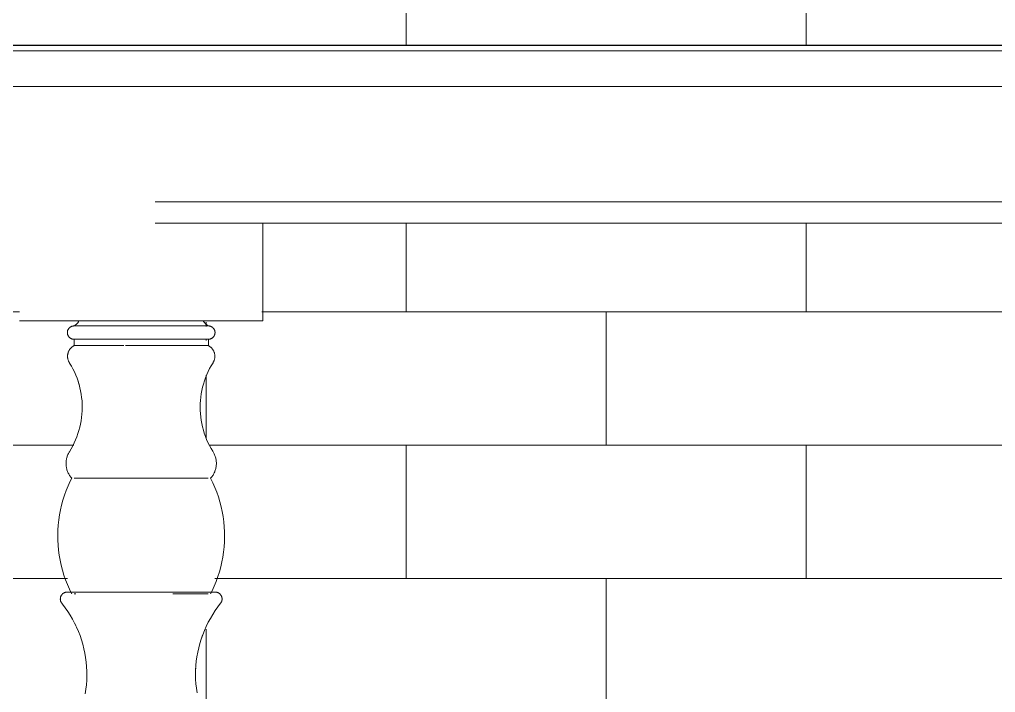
# Model space of a CAD drawing. Header units: inches. Extents: x -239 to 648, y -40 to 364.
# Drawn here: x 58.79 to 80.41, y 135.19 to 150.1 of the extents above; entities that cross this region are included whole.
import ezdxf

# ---------------------------------------------------------------- set-up
doc = ezdxf.new("R2010")
doc.units = ezdxf.units.IN
doc.header["$MEASUREMENT"] = 0
doc.layers.add('A-WALL-PATT', color=111, linetype='Continuous', lineweight=9)
doc.layers.add('I-FURN', color=30, linetype='Continuous', lineweight=9)

# ---------------------------------------------------------------- blocks, each defined once
blk = doc.blocks.new('Blocks_Provence Extendable Dining Room Table_F01599EN - Single-366095-Section 1')
at = {"layer": 'I-FURN'}
for p, q in [((101.009, 149.528), (52.584, 149.528)), ((101.009, 149.409), (52.584, 149.409)), ((91.799, 146.063), (61.794, 146.063)), ((91.799, 145.591), (61.794, 145.591)), ((64.181, 143.425), (64.181, 145.591)), ((58.79, 143.425), (58.813, 143.425)), ((61.429, 143.425), (58.813, 143.425)), ((61.429, 143.425), (61.541, 143.425)), ((64.158, 143.425), (61.541, 143.425)), ((64.158, 143.425), (64.181, 143.425)), ((60.047, 143.315), (62.538, 143.315)), ((62.538, 143.315), (62.923, 143.315)), ((59.997, 143.02), (59.997, 142.878)), ((59.997, 143.02), (61.1, 143.02)), ((59.997, 143.02), (59.997, 142.878)), ((59.997, 143.02), (60.047, 143.02)), ((61.138, 143.02), (62.538, 143.02)), ((62.538, 143.02), (62.974, 143.02)), ((62.923, 143.02), (62.974, 143.02)), ((62.974, 142.878), (62.974, 143.02)), ((62.974, 142.878), (62.974, 143.02)), ((59.997, 142.878), (61.1, 142.878)), ((59.997, 142.878), (60.047, 142.878)), ((61.138, 142.878), (62.538, 142.878)), ((62.538, 142.878), (62.974, 142.878)), ((62.923, 142.878), (62.974, 142.878)), ((62.797, 141.666), (62.793, 141.604)), ((62.791, 141.518), (62.792, 141.467)), ((59.999, 139.941), (62.573, 139.941)), ((62.573, 139.941), (62.972, 139.941)), ((59.999, 137.382), (60.036, 137.382)), ((62.188, 137.382), (62.573, 137.382)), ((62.573, 137.382), (62.972, 137.382)), ((60.036, 136.676), (60.014, 136.723)), ((60.281, 135.666), (60.276, 135.762)), ((62.693, 135.733), (62.69, 135.687))]:
    blk.add_line(p, q, dxfattribs=at)
at = {"layer": 'I-FURN', "flags": 128}
for points in [[(80.912, 149.409), (79.954, 149.409), (78.992, 149.409), (78.026, 149.409), (77.058, 149.409), (76.089, 149.409), (75.122, 149.409), (74.158, 149.409), (73.197, 149.409), (72.243, 149.409), (71.295, 149.409), (70.357, 149.409), (69.429, 149.409), (68.512, 149.409), (67.609, 149.409), (66.72, 149.409), (65.848, 149.409), (64.993, 149.409), (64.157, 149.409), (63.342, 149.409), (62.547, 149.409), (61.776, 149.409), (61.029, 149.409), (60.306, 149.409), (59.611, 149.409), (58.942, 149.409), (58.303, 149.409)], [(58.593, 148.622), (59.246, 148.622), (59.927, 148.622), (60.635, 148.622), (61.369, 148.622), (62.128, 148.622), (62.91, 148.622), (63.714, 148.622), (64.54, 148.622), (65.384, 148.622), (66.247, 148.622), (67.127, 148.622), (68.023, 148.622), (68.932, 148.622), (69.854, 148.622), (70.787, 148.622), (71.73, 148.622), (72.681, 148.622), (73.639, 148.622), (74.601, 148.622), (75.567, 148.622), (76.535, 148.622), (77.503, 148.622), (78.471, 148.622), (79.435, 148.622), (80.396, 148.622), (81.35, 148.622)], [(59.997, 143.315), (60.006, 143.32), (60.015, 143.326), (60.024, 143.332), (60.033, 143.338), (60.041, 143.345), (60.049, 143.352), (60.057, 143.359), (60.065, 143.367), (60.072, 143.374), (60.079, 143.383), (60.086, 143.391), (60.092, 143.4), (60.098, 143.409), (60.103, 143.418), (60.107, 143.425)], [(59.997, 143.315), (60.006, 143.32), (60.015, 143.326), (60.024, 143.332), (60.033, 143.338), (60.041, 143.345), (60.049, 143.352), (60.057, 143.359), (60.065, 143.367), (60.072, 143.374), (60.079, 143.383), (60.086, 143.391), (60.092, 143.4), (60.098, 143.409), (60.103, 143.418), (60.107, 143.425)], [(62.863, 143.425), (62.868, 143.416), (62.874, 143.407), (62.88, 143.398), (62.886, 143.389), (62.893, 143.381), (62.9, 143.372), (62.907, 143.365), (62.915, 143.357), (62.923, 143.35), (62.931, 143.343), (62.94, 143.336), (62.948, 143.33), (62.957, 143.324), (62.967, 143.319), (62.974, 143.315)], [(62.863, 143.425), (62.868, 143.416), (62.874, 143.407), (62.88, 143.398), (62.886, 143.389), (62.893, 143.381), (62.9, 143.372), (62.907, 143.365), (62.915, 143.357), (62.923, 143.35), (62.931, 143.343), (62.94, 143.336), (62.948, 143.33), (62.957, 143.324), (62.967, 143.319), (62.974, 143.315)], [(59.997, 143.02), (59.991, 143.02), (59.985, 143.02), (59.979, 143.021), (59.973, 143.022), (59.967, 143.023), (59.962, 143.024), (59.956, 143.025), (59.95, 143.027), (59.945, 143.029), (59.939, 143.031), (59.934, 143.034), (59.929, 143.036), (59.923, 143.039), (59.918, 143.042), (59.913, 143.046), (59.909, 143.049), (59.904, 143.053), (59.899, 143.056), (59.895, 143.06), (59.891, 143.064), (59.887, 143.069), (59.883, 143.073), (59.879, 143.078), (59.876, 143.083), (59.873, 143.088), (59.869, 143.093), (59.867, 143.098), (59.864, 143.103), (59.861, 143.108), (59.859, 143.114), (59.857, 143.119), (59.855, 143.125), (59.854, 143.131), (59.852, 143.136), (59.851, 143.142), (59.85, 143.148), (59.85, 143.154), (59.849, 143.16), (59.849, 143.166), (59.849, 143.172), (59.85, 143.177), (59.85, 143.183), (59.851, 143.189), (59.852, 143.195), (59.853, 143.201), (59.854, 143.206), (59.856, 143.212), (59.858, 143.218), (59.86, 143.223), (59.863, 143.229), (59.865, 143.234), (59.868, 143.239), (59.871, 143.244), (59.874, 143.249), (59.877, 143.254), (59.881, 143.259), (59.885, 143.263), (59.889, 143.268), (59.893, 143.272), (59.897, 143.276), (59.901, 143.28), (59.906, 143.284), (59.911, 143.287), (59.916, 143.29), (59.921, 143.294), (59.926, 143.296), (59.931, 143.299), (59.936, 143.302), (59.942, 143.304), (59.947, 143.306), (59.953, 143.308), (59.958, 143.31), (59.964, 143.311), (59.97, 143.312), (59.976, 143.313), (59.982, 143.314), (59.988, 143.314), (59.993, 143.315), (59.997, 143.315)], [(59.997, 143.02), (59.991, 143.02), (59.985, 143.02), (59.979, 143.021), (59.973, 143.022), (59.967, 143.023), (59.962, 143.024), (59.956, 143.025), (59.95, 143.027), (59.945, 143.029), (59.939, 143.031), (59.934, 143.034), (59.929, 143.036), (59.923, 143.039), (59.918, 143.042), (59.913, 143.046), (59.909, 143.049), (59.904, 143.053), (59.899, 143.056), (59.895, 143.06), (59.891, 143.064), (59.887, 143.069), (59.883, 143.073), (59.879, 143.078), (59.876, 143.083), (59.873, 143.088), (59.869, 143.093), (59.867, 143.098), (59.864, 143.103), (59.861, 143.108), (59.859, 143.114), (59.857, 143.119), (59.855, 143.125), (59.854, 143.131), (59.852, 143.136), (59.851, 143.142), (59.85, 143.148), (59.85, 143.154), (59.849, 143.16), (59.849, 143.166), (59.849, 143.172), (59.85, 143.177), (59.85, 143.183), (59.851, 143.189), (59.852, 143.195), (59.853, 143.201), (59.854, 143.206), (59.856, 143.212), (59.858, 143.218), (59.86, 143.223), (59.863, 143.229), (59.865, 143.234), (59.868, 143.239), (59.871, 143.244), (59.874, 143.249), (59.877, 143.254), (59.881, 143.259), (59.885, 143.263), (59.889, 143.268), (59.893, 143.272), (59.897, 143.276), (59.901, 143.28), (59.906, 143.284), (59.911, 143.287), (59.916, 143.29), (59.921, 143.294), (59.926, 143.296), (59.931, 143.299), (59.936, 143.302), (59.942, 143.304), (59.947, 143.306), (59.953, 143.308), (59.958, 143.31), (59.964, 143.311), (59.97, 143.312), (59.976, 143.313), (59.982, 143.314), (59.988, 143.314), (59.993, 143.315), (59.997, 143.315)], [(62.538, 143.315), (62.495, 143.315), (62.45, 143.315), (62.404, 143.315), (62.357, 143.315), (62.308, 143.315), (62.257, 143.315), (62.206, 143.315), (62.153, 143.315), (62.099, 143.315), (62.045, 143.315), (61.989, 143.315), (61.933, 143.315), (61.876, 143.315), (61.818, 143.315), (61.759, 143.315), (61.701, 143.315), (61.642, 143.315), (61.582, 143.315), (61.523, 143.315), (61.463, 143.315), (61.404, 143.315), (61.344, 143.315), (61.285, 143.315), (61.227, 143.315), (61.168, 143.315), (61.11, 143.315), (61.053, 143.315), (60.996, 143.315), (60.94, 143.315), (60.885, 143.315), (60.831, 143.315), (60.779, 143.315), (60.727, 143.315), (60.676, 143.315), (60.627, 143.315), (60.579, 143.315), (60.532, 143.315), (60.487, 143.315), (60.444, 143.315), (60.402, 143.315), (60.362, 143.315), (60.324, 143.315), (60.288, 143.315), (60.253, 143.315), (60.221, 143.315), (60.191, 143.315), (60.162, 143.315), (60.136, 143.315), (60.112, 143.315), (60.09, 143.315), (60.07, 143.315), (60.053, 143.315), (60.038, 143.315), (60.025, 143.315), (60.015, 143.315), (60.007, 143.315), (60.001, 143.315), (59.998, 143.315), (59.997, 143.315)], [(59.997, 143.315), (59.998, 143.315), (60.001, 143.315), (60.007, 143.315), (60.016, 143.315), (60.026, 143.315), (60.039, 143.315), (60.055, 143.315), (60.072, 143.315), (60.092, 143.315), (60.114, 143.315)], [(60.012, 143.315), (60.005, 143.315), (60, 143.315), (59.997, 143.315), (59.997, 143.315)], [(59.997, 143.315), (59.998, 143.315), (60.001, 143.315), (60.007, 143.315)], [(62.974, 143.315), (62.972, 143.315), (62.969, 143.315), (62.963, 143.315), (62.955, 143.315), (62.944, 143.315), (62.931, 143.315), (62.916, 143.315), (62.898, 143.315), (62.878, 143.315), (62.856, 143.315), (62.832, 143.315), (62.805, 143.315), (62.777, 143.315), (62.746, 143.315), (62.714, 143.315), (62.679, 143.315), (62.643, 143.315), (62.604, 143.315), (62.564, 143.315), (62.538, 143.315)], [(62.858, 143.315), (62.88, 143.315), (62.9, 143.315), (62.917, 143.315), (62.932, 143.315), (62.945, 143.315), (62.955, 143.315), (62.964, 143.315), (62.969, 143.315), (62.973, 143.315), (62.974, 143.315)], [(62.958, 143.315), (62.965, 143.315), (62.97, 143.315), (62.973, 143.315), (62.974, 143.315)], [(62.974, 143.315), (62.972, 143.315), (62.969, 143.315), (62.963, 143.315)], [(62.974, 143.315), (62.98, 143.315), (62.985, 143.314), (62.991, 143.314), (62.997, 143.313), (63.003, 143.312), (63.009, 143.31), (63.014, 143.309), (63.02, 143.307), (63.026, 143.305), (63.031, 143.303), (63.036, 143.301), (63.042, 143.298), (63.047, 143.295), (63.052, 143.292), (63.057, 143.289), (63.062, 143.285), (63.066, 143.282), (63.071, 143.278), (63.075, 143.274), (63.079, 143.27), (63.083, 143.266), (63.087, 143.261), (63.091, 143.257), (63.094, 143.252), (63.098, 143.247), (63.101, 143.242), (63.104, 143.237), (63.106, 143.231), (63.109, 143.226), (63.111, 143.221), (63.113, 143.215), (63.115, 143.209), (63.116, 143.204), (63.118, 143.198), (63.119, 143.192), (63.12, 143.186), (63.12, 143.181), (63.121, 143.175), (63.121, 143.169), (63.121, 143.163), (63.121, 143.157), (63.12, 143.151), (63.119, 143.145), (63.118, 143.139), (63.117, 143.134), (63.116, 143.128), (63.114, 143.122), (63.112, 143.117), (63.11, 143.111), (63.108, 143.106), (63.105, 143.101), (63.102, 143.095), (63.099, 143.09), (63.096, 143.085), (63.093, 143.08), (63.089, 143.076), (63.086, 143.071), (63.082, 143.067), (63.077, 143.063), (63.073, 143.058), (63.069, 143.055), (63.064, 143.051), (63.059, 143.047), (63.055, 143.044), (63.05, 143.041), (63.045, 143.038), (63.039, 143.035), (63.034, 143.033), (63.029, 143.03), (63.023, 143.028), (63.017, 143.026), (63.012, 143.025), (63.006, 143.023), (63, 143.022), (62.994, 143.021), (62.989, 143.021), (62.983, 143.02), (62.977, 143.02), (62.974, 143.02)], [(62.974, 143.315), (62.98, 143.315), (62.985, 143.314), (62.991, 143.314), (62.997, 143.313), (63.003, 143.312), (63.009, 143.31), (63.014, 143.309), (63.02, 143.307), (63.026, 143.305), (63.031, 143.303), (63.036, 143.301), (63.042, 143.298), (63.047, 143.295), (63.052, 143.292), (63.057, 143.289), (63.062, 143.285), (63.066, 143.282), (63.071, 143.278), (63.075, 143.274), (63.079, 143.27), (63.083, 143.266), (63.087, 143.261), (63.091, 143.257), (63.094, 143.252), (63.098, 143.247), (63.101, 143.242), (63.104, 143.237), (63.106, 143.231), (63.109, 143.226), (63.111, 143.221), (63.113, 143.215), (63.115, 143.209), (63.116, 143.204)], [(63.121, 143.163), (63.121, 143.163), (63.121, 143.157), (63.12, 143.151), (63.119, 143.145), (63.118, 143.139), (63.117, 143.134), (63.116, 143.128), (63.114, 143.122), (63.112, 143.117), (63.11, 143.111), (63.108, 143.106), (63.105, 143.101), (63.102, 143.095), (63.099, 143.09), (63.096, 143.085), (63.093, 143.08), (63.089, 143.076), (63.086, 143.071), (63.082, 143.067), (63.077, 143.063), (63.073, 143.058), (63.069, 143.055), (63.064, 143.051), (63.059, 143.047), (63.055, 143.044), (63.05, 143.041), (63.045, 143.038), (63.039, 143.035), (63.034, 143.033), (63.029, 143.03), (63.023, 143.028), (63.017, 143.026), (63.012, 143.025), (63.006, 143.023), (63, 143.022), (62.994, 143.021), (62.989, 143.021), (62.983, 143.02), (62.977, 143.02), (62.974, 143.02)], [(60.106, 143.02), (60.084, 143.02), (60.065, 143.02), (60.049, 143.02), (60.034, 143.02), (60.022, 143.02), (60.012, 143.02), (60.005, 143.02), (60, 143.02), (59.997, 143.02), (59.997, 143.02)], [(59.997, 143.02), (59.998, 143.02), (60.001, 143.02), (60.007, 143.02), (60.016, 143.02), (60.026, 143.02), (60.039, 143.02), (60.055, 143.02), (60.072, 143.02), (60.092, 143.02), (60.114, 143.02), (60.138, 143.02), (60.165, 143.02), (60.193, 143.02), (60.224, 143.02), (60.257, 143.02), (60.291, 143.02), (60.328, 143.02), (60.366, 143.02), (60.406, 143.02), (60.448, 143.02), (60.492, 143.02), (60.537, 143.02), (60.583, 143.02), (60.631, 143.02), (60.681, 143.02), (60.732, 143.02), (60.784, 143.02), (60.837, 143.02), (60.891, 143.02), (60.946, 143.02), (61.002, 143.02), (61.058, 143.02), (61.116, 143.02), (61.174, 143.02), (61.232, 143.02), (61.291, 143.02), (61.35, 143.02), (61.41, 143.02), (61.469, 143.02), (61.529, 143.02), (61.588, 143.02), (61.647, 143.02), (61.706, 143.02), (61.765, 143.02), (61.823, 143.02), (61.881, 143.02), (61.938, 143.02), (61.994, 143.02), (62.05, 143.02), (62.105, 143.02), (62.158, 143.02), (62.211, 143.02), (62.262, 143.02), (62.312, 143.02), (62.361, 143.02), (62.409, 143.02), (62.454, 143.02), (62.499, 143.02), (62.538, 143.02)], [(60.025, 143.02), (60.015, 143.02), (60.007, 143.02), (60.001, 143.02), (59.998, 143.02), (59.997, 143.02)], [(59.997, 143.02), (59.998, 143.02), (60.001, 143.02), (60.007, 143.02), (60.016, 143.02), (60.026, 143.02)], [(62.538, 143.02), (62.579, 143.02), (62.618, 143.02), (62.656, 143.02), (62.692, 143.02), (62.726, 143.02), (62.758, 143.02), (62.788, 143.02), (62.815, 143.02), (62.841, 143.02), (62.864, 143.02), (62.886, 143.02), (62.905, 143.02), (62.921, 143.02), (62.936, 143.02), (62.948, 143.02), (62.958, 143.02), (62.965, 143.02), (62.97, 143.02), (62.973, 143.02), (62.974, 143.02)], [(62.974, 143.02), (62.972, 143.02), (62.969, 143.02), (62.963, 143.02), (62.955, 143.02), (62.944, 143.02), (62.931, 143.02), (62.916, 143.02), (62.898, 143.02), (62.878, 143.02), (62.856, 143.02)], [(62.974, 143.02), (62.972, 143.02), (62.969, 143.02), (62.963, 143.02), (62.955, 143.02), (62.944, 143.02)], [(62.945, 143.02), (62.955, 143.02), (62.964, 143.02), (62.969, 143.02), (62.973, 143.02), (62.974, 143.02)], [(59.895, 142.497), (59.889, 142.507), (59.884, 142.516), (59.879, 142.526), (59.875, 142.535), (59.871, 142.545), (59.867, 142.555), (59.864, 142.566), (59.861, 142.576), (59.859, 142.587), (59.857, 142.597), (59.855, 142.608), (59.854, 142.618), (59.854, 142.629), (59.853, 142.64), (59.854, 142.651), (59.854, 142.661), (59.855, 142.672), (59.857, 142.683), (59.859, 142.693), (59.861, 142.704), (59.864, 142.714), (59.867, 142.724), (59.87, 142.734), (59.874, 142.744), (59.879, 142.754), (59.883, 142.764), (59.888, 142.773), (59.894, 142.782), (59.9, 142.791), (59.906, 142.8), (59.913, 142.809), (59.919, 142.817), (59.927, 142.825), (59.934, 142.832), (59.942, 142.84), (59.95, 142.847), (59.958, 142.853), (59.967, 142.86), (59.976, 142.866), (59.985, 142.871), (59.994, 142.877), (59.997, 142.878)], [(59.895, 142.497), (59.889, 142.507), (59.884, 142.516), (59.879, 142.526), (59.875, 142.535), (59.871, 142.545), (59.867, 142.555), (59.864, 142.566), (59.861, 142.576), (59.859, 142.587), (59.857, 142.597), (59.855, 142.608), (59.854, 142.618), (59.854, 142.629), (59.853, 142.64), (59.854, 142.651), (59.854, 142.661), (59.855, 142.672), (59.857, 142.683), (59.859, 142.693), (59.861, 142.704), (59.864, 142.714), (59.867, 142.724), (59.87, 142.734), (59.874, 142.744), (59.879, 142.754), (59.883, 142.764), (59.888, 142.773), (59.894, 142.782), (59.9, 142.791), (59.906, 142.8), (59.913, 142.809), (59.919, 142.817), (59.927, 142.825), (59.934, 142.832), (59.942, 142.84), (59.95, 142.847), (59.958, 142.853), (59.967, 142.86), (59.976, 142.866), (59.985, 142.871), (59.994, 142.877), (59.997, 142.878)], [(62.974, 142.878), (62.983, 142.873), (62.992, 142.867), (63.001, 142.861), (63.01, 142.855), (63.018, 142.848), (63.026, 142.841), (63.034, 142.834), (63.042, 142.826), (63.049, 142.819), (63.056, 142.81), (63.063, 142.802), (63.069, 142.793), (63.075, 142.784), (63.081, 142.775), (63.086, 142.766), (63.091, 142.756), (63.095, 142.746), (63.099, 142.737), (63.103, 142.726), (63.106, 142.716), (63.109, 142.706), (63.111, 142.695), (63.113, 142.685), (63.115, 142.674), (63.116, 142.664), (63.117, 142.653), (63.117, 142.642), (63.117, 142.631), (63.116, 142.621), (63.115, 142.61), (63.114, 142.599), (63.112, 142.589), (63.11, 142.578), (63.107, 142.568), (63.104, 142.558), (63.1, 142.548), (63.096, 142.538), (63.092, 142.528), (63.087, 142.518), (63.082, 142.509), (63.077, 142.5), (63.076, 142.497)], [(62.974, 142.878), (62.983, 142.873), (62.992, 142.867), (63.001, 142.861), (63.01, 142.855), (63.018, 142.848), (63.026, 142.841), (63.034, 142.834), (63.042, 142.826), (63.049, 142.819), (63.056, 142.81), (63.063, 142.802), (63.069, 142.793), (63.075, 142.784), (63.081, 142.775), (63.086, 142.766), (63.091, 142.756), (63.095, 142.746), (63.099, 142.737), (63.103, 142.726), (63.106, 142.716), (63.109, 142.706), (63.111, 142.695), (63.113, 142.685), (63.115, 142.674), (63.116, 142.664), (63.117, 142.653), (63.117, 142.642), (63.117, 142.631), (63.116, 142.621), (63.115, 142.61), (63.114, 142.599), (63.112, 142.589), (63.11, 142.578), (63.107, 142.568), (63.104, 142.558), (63.1, 142.548), (63.096, 142.538), (63.092, 142.528), (63.087, 142.518), (63.082, 142.509), (63.077, 142.5), (63.076, 142.497)], [(59.895, 140.529), (59.933, 140.592), (59.968, 140.657), (60.001, 140.723), (60.032, 140.79), (60.059, 140.859), (60.084, 140.928), (60.106, 140.999), (60.125, 141.07), (60.141, 141.142), (60.155, 141.214), (60.165, 141.287), (60.173, 141.361), (60.177, 141.434), (60.179, 141.508), (60.178, 141.582), (60.174, 141.656), (60.166, 141.729), (60.156, 141.802), (60.143, 141.875), (60.127, 141.947), (60.109, 142.018), (60.087, 142.089), (60.063, 142.158), (60.035, 142.227), (60.006, 142.295), (59.973, 142.361), (59.938, 142.426), (59.9, 142.489), (59.895, 142.497)], [(60.106, 142.026), (60.087, 142.089), (60.063, 142.158), (60.035, 142.227), (60.006, 142.295), (59.973, 142.361), (59.938, 142.426), (59.9, 142.489), (59.895, 142.497)], [(63.076, 142.497), (63.037, 142.434), (63.002, 142.37), (62.969, 142.304), (62.939, 142.236), (62.911, 142.168), (62.886, 142.098), (62.864, 142.028), (62.845, 141.957), (62.829, 141.885), (62.815, 141.812), (62.805, 141.739), (62.797, 141.666), (62.793, 141.592), (62.791, 141.518), (62.792, 141.444), (62.797, 141.371), (62.804, 141.297), (62.814, 141.224), (62.827, 141.152), (62.843, 141.08), (62.862, 141.008), (62.883, 140.938), (62.908, 140.868), (62.935, 140.799), (62.965, 140.732), (62.997, 140.666), (63.032, 140.601), (63.07, 140.538), (63.076, 140.529)], [(63.076, 142.497), (63.037, 142.434), (63.002, 142.37), (62.969, 142.304), (62.939, 142.236), (62.911, 142.168), (62.886, 142.098), (62.864, 142.028)], [(60.179, 141.508), (60.178, 141.582), (60.174, 141.656)], [(59.895, 140.529), (59.933, 140.592), (59.968, 140.657), (60.001, 140.723), (60.032, 140.79), (60.059, 140.859), (60.084, 140.928), (60.105, 140.996)], [(62.862, 141.008), (62.883, 140.938), (62.908, 140.868), (62.935, 140.799), (62.965, 140.732), (62.997, 140.666), (63.032, 140.601), (63.07, 140.538), (63.076, 140.529)], [(59.946, 139.941), (59.933, 139.955), (59.921, 139.971), (59.909, 139.986), (59.899, 140.002), (59.888, 140.019), (59.879, 140.036), (59.87, 140.053), (59.861, 140.071), (59.854, 140.089), (59.847, 140.107), (59.841, 140.126), (59.836, 140.145), (59.831, 140.164), (59.827, 140.183), (59.824, 140.202), (59.822, 140.221), (59.82, 140.241), (59.82, 140.26), (59.82, 140.28), (59.82, 140.299), (59.822, 140.319), (59.824, 140.338), (59.828, 140.357), (59.832, 140.376), (59.836, 140.395), (59.842, 140.414), (59.848, 140.433), (59.855, 140.451), (59.862, 140.469), (59.871, 140.486), (59.88, 140.504), (59.89, 140.521), (59.895, 140.529)], [(59.861, 140.071), (59.854, 140.089), (59.847, 140.107), (59.841, 140.126), (59.836, 140.145), (59.831, 140.164), (59.827, 140.183), (59.824, 140.202), (59.822, 140.221), (59.82, 140.241), (59.82, 140.26), (59.82, 140.28), (59.82, 140.299), (59.822, 140.319), (59.824, 140.338), (59.828, 140.357), (59.832, 140.376), (59.836, 140.395), (59.842, 140.414), (59.848, 140.433), (59.855, 140.451), (59.862, 140.469), (59.871, 140.486), (59.88, 140.504), (59.89, 140.521), (59.895, 140.529)], [(63.076, 140.529), (63.086, 140.512), (63.095, 140.495), (63.104, 140.478), (63.112, 140.46), (63.119, 140.442), (63.126, 140.423), (63.131, 140.405), (63.136, 140.386), (63.141, 140.367), (63.144, 140.348), (63.147, 140.328), (63.149, 140.309), (63.15, 140.29), (63.151, 140.27), (63.15, 140.251), (63.149, 140.231), (63.147, 140.212), (63.145, 140.192), (63.141, 140.173), (63.137, 140.154), (63.132, 140.135), (63.126, 140.116), (63.12, 140.098), (63.113, 140.08), (63.105, 140.062), (63.096, 140.045), (63.087, 140.027), (63.077, 140.011), (63.066, 139.994), (63.055, 139.978), (63.043, 139.963), (63.031, 139.948), (63.024, 139.941)], [(63.076, 140.529), (63.086, 140.512), (63.095, 140.495), (63.104, 140.478), (63.112, 140.46), (63.119, 140.442), (63.126, 140.423), (63.131, 140.405)], [(63.136, 140.386), (63.141, 140.367), (63.144, 140.348), (63.147, 140.328), (63.149, 140.309), (63.15, 140.29), (63.151, 140.27), (63.15, 140.251), (63.149, 140.231)], [(63.147, 140.212), (63.145, 140.192), (63.141, 140.173), (63.137, 140.154), (63.132, 140.135), (63.126, 140.116), (63.12, 140.098), (63.113, 140.08), (63.105, 140.062)], [(59.946, 137.382), (59.897, 137.483), (59.852, 137.585), (59.811, 137.69), (59.774, 137.796), (59.742, 137.904), (59.714, 138.012), (59.69, 138.122), (59.671, 138.233), (59.656, 138.344), (59.645, 138.456), (59.639, 138.568), (59.638, 138.68), (59.641, 138.792), (59.648, 138.904), (59.66, 139.016), (59.677, 139.127), (59.697, 139.237), (59.723, 139.347), (59.752, 139.455), (59.786, 139.562), (59.824, 139.668), (59.867, 139.772), (59.913, 139.874), (59.946, 139.941)], [(59.944, 137.387), (59.897, 137.483), (59.852, 137.585), (59.811, 137.69), (59.774, 137.796), (59.742, 137.904), (59.714, 138.012), (59.69, 138.122), (59.671, 138.233), (59.656, 138.344), (59.645, 138.456), (59.639, 138.568), (59.638, 138.68), (59.641, 138.792), (59.648, 138.904), (59.66, 139.016), (59.677, 139.127), (59.697, 139.237), (59.723, 139.347), (59.752, 139.455), (59.786, 139.562), (59.824, 139.668), (59.867, 139.772), (59.913, 139.874), (59.946, 139.941)], [(59.946, 139.941), (59.933, 139.955), (59.921, 139.971), (59.909, 139.986), (59.899, 140.002), (59.888, 140.019), (59.879, 140.036)], [(63.096, 140.045), (63.087, 140.027), (63.077, 140.011), (63.066, 139.994), (63.055, 139.978), (63.043, 139.963), (63.031, 139.948), (63.024, 139.941)], [(63.024, 139.941), (63.073, 139.84), (63.118, 139.737), (63.159, 139.632), (63.196, 139.526), (63.228, 139.419), (63.257, 139.31), (63.28, 139.2), (63.3, 139.09), (63.315, 138.978), (63.325, 138.867), (63.331, 138.755), (63.333, 138.642), (63.33, 138.53), (63.322, 138.418), (63.31, 138.306), (63.294, 138.195), (63.273, 138.085), (63.248, 137.975), (63.218, 137.867), (63.184, 137.76), (63.146, 137.655), (63.104, 137.551), (63.057, 137.448), (63.024, 137.382)], [(63.024, 139.941), (63.073, 139.84), (63.118, 139.737), (63.159, 139.632), (63.196, 139.526), (63.228, 139.419), (63.257, 139.31), (63.28, 139.2), (63.3, 139.09), (63.315, 138.978), (63.325, 138.867), (63.331, 138.755), (63.333, 138.642), (63.33, 138.53), (63.322, 138.418), (63.31, 138.306), (63.294, 138.195), (63.273, 138.085), (63.248, 137.975), (63.218, 137.867), (63.184, 137.76), (63.146, 137.655), (63.104, 137.551), (63.057, 137.448), (63.024, 137.382)], [(59.727, 137.169), (59.723, 137.174), (59.72, 137.179), (59.717, 137.184), (59.713, 137.189), (59.711, 137.194), (59.708, 137.2), (59.705, 137.205), (59.703, 137.211), (59.701, 137.217), (59.699, 137.223), (59.698, 137.229), (59.696, 137.235), (59.695, 137.241), (59.694, 137.247), (59.694, 137.253), (59.693, 137.259), (59.693, 137.265), (59.694, 137.271), (59.694, 137.277), (59.695, 137.284), (59.695, 137.29), (59.697, 137.296), (59.698, 137.302), (59.699, 137.308), (59.701, 137.313), (59.703, 137.319), (59.706, 137.325), (59.708, 137.33), (59.711, 137.336), (59.714, 137.341), (59.717, 137.347), (59.72, 137.352), (59.724, 137.357), (59.728, 137.362), (59.732, 137.366), (59.736, 137.371), (59.74, 137.375), (59.745, 137.379), (59.749, 137.383), (59.754, 137.387), (59.759, 137.391), (59.764, 137.394), (59.77, 137.397), (59.775, 137.4), (59.78, 137.403), (59.786, 137.406), (59.792, 137.408), (59.797, 137.41), (59.803, 137.412), (59.809, 137.413), (59.815, 137.415), (59.821, 137.416), (59.827, 137.417), (59.833, 137.418), (59.839, 137.418), (59.846, 137.418), (59.847, 137.418)], [(59.727, 137.169), (59.723, 137.174), (59.72, 137.179), (59.717, 137.184), (59.713, 137.189), (59.711, 137.194), (59.708, 137.2), (59.705, 137.205), (59.703, 137.211), (59.701, 137.217), (59.699, 137.223), (59.698, 137.229), (59.696, 137.235), (59.695, 137.241), (59.694, 137.247), (59.694, 137.253), (59.693, 137.259), (59.693, 137.265), (59.694, 137.271), (59.694, 137.277), (59.695, 137.284), (59.695, 137.29), (59.697, 137.296), (59.698, 137.302), (59.699, 137.308), (59.701, 137.313), (59.703, 137.319), (59.706, 137.325), (59.708, 137.33), (59.711, 137.336), (59.714, 137.341), (59.717, 137.347), (59.72, 137.352), (59.724, 137.357), (59.728, 137.362), (59.732, 137.366), (59.736, 137.371), (59.74, 137.375), (59.745, 137.379), (59.749, 137.383), (59.754, 137.387), (59.759, 137.391), (59.764, 137.394), (59.77, 137.397), (59.775, 137.4), (59.78, 137.403), (59.786, 137.406), (59.792, 137.408), (59.797, 137.41), (59.803, 137.412), (59.809, 137.413), (59.815, 137.415), (59.821, 137.416), (59.827, 137.417), (59.833, 137.418), (59.839, 137.418), (59.846, 137.418), (59.847, 137.418)], [(62.644, 137.418), (62.596, 137.418), (62.547, 137.418), (62.497, 137.418), (62.444, 137.418), (62.39, 137.418), (62.335, 137.418), (62.278, 137.418), (62.22, 137.418), (62.161, 137.418), (62.101, 137.418), (62.04, 137.418), (61.978, 137.418), (61.915, 137.418), (61.851, 137.418), (61.787, 137.418), (61.722, 137.418), (61.657, 137.418), (61.592, 137.418), (61.527, 137.418), (61.461, 137.418), (61.396, 137.418), (61.33, 137.418), (61.265, 137.418), (61.201, 137.418), (61.136, 137.418), (61.072, 137.418), (61.009, 137.418), (60.947, 137.418), (60.886, 137.418), (60.825, 137.418), (60.766, 137.418), (60.707, 137.418), (60.65, 137.418), (60.595, 137.418), (60.54, 137.418), (60.488, 137.418), (60.436, 137.418), (60.387, 137.418), (60.339, 137.418), (60.293, 137.418), (60.249, 137.418), (60.207, 137.418), (60.167, 137.418), (60.129, 137.418), (60.094, 137.418), (60.06, 137.418), (60.029, 137.418), (60, 137.418), (59.974, 137.418), (59.95, 137.418), (59.928, 137.418), (59.909, 137.418), (59.892, 137.418), (59.878, 137.418), (59.867, 137.418), (59.858, 137.418), (59.852, 137.418), (59.848, 137.418), (59.847, 137.418)], [(59.847, 137.418), (59.848, 137.418), (59.852, 137.418), (59.859, 137.418), (59.868, 137.418), (59.879, 137.418), (59.894, 137.418), (59.911, 137.418), (59.93, 137.418), (59.952, 137.418), (59.976, 137.418)], [(59.967, 137.418), (59.944, 137.418), (59.923, 137.418), (59.904, 137.418), (59.888, 137.418), (59.875, 137.418), (59.864, 137.418), (59.856, 137.418), (59.85, 137.418), (59.847, 137.418), (59.847, 137.418)], [(59.847, 137.418), (59.848, 137.418), (59.852, 137.418), (59.859, 137.418), (59.868, 137.418), (59.879, 137.418), (59.894, 137.418), (59.911, 137.418), (59.93, 137.418), (59.952, 137.418), (59.976, 137.418)], [(63.123, 137.418), (63.122, 137.418), (63.118, 137.418), (63.112, 137.418), (63.102, 137.418), (63.091, 137.418), (63.076, 137.418), (63.06, 137.418), (63.04, 137.418), (63.018, 137.418), (62.994, 137.418), (62.967, 137.418), (62.938, 137.418), (62.907, 137.418), (62.873, 137.418), (62.837, 137.418), (62.799, 137.418), (62.759, 137.418), (62.717, 137.418), (62.673, 137.418), (62.644, 137.418)], [(63.123, 137.418), (63.122, 137.418), (63.118, 137.418), (63.112, 137.418), (63.102, 137.418), (63.091, 137.418), (63.076, 137.418), (63.06, 137.418), (63.04, 137.418), (63.018, 137.418), (62.994, 137.418)], [(62.997, 137.418), (63.021, 137.418), (63.042, 137.418), (63.061, 137.418), (63.078, 137.418), (63.092, 137.418), (63.103, 137.418), (63.112, 137.418), (63.119, 137.418), (63.122, 137.418), (63.123, 137.418)], [(63.003, 137.418), (63.027, 137.418), (63.048, 137.418), (63.066, 137.418), (63.082, 137.418), (63.095, 137.418), (63.106, 137.418), (63.114, 137.418), (63.12, 137.418), (63.123, 137.418), (63.123, 137.418)], [(63.123, 137.418), (63.13, 137.418), (63.136, 137.418), (63.142, 137.417), (63.148, 137.416), (63.154, 137.415), (63.16, 137.414), (63.166, 137.412), (63.172, 137.41), (63.177, 137.408), (63.183, 137.406), (63.189, 137.404), (63.194, 137.401), (63.2, 137.398), (63.205, 137.395), (63.21, 137.391), (63.215, 137.388), (63.22, 137.384), (63.225, 137.38), (63.229, 137.376), (63.233, 137.372), (63.238, 137.367), (63.242, 137.363), (63.245, 137.358), (63.249, 137.353), (63.252, 137.348), (63.256, 137.342), (63.259, 137.337), (63.261, 137.332), (63.264, 137.326), (63.266, 137.32), (63.268, 137.315), (63.27, 137.309), (63.272, 137.303), (63.273, 137.297), (63.275, 137.291), (63.276, 137.285), (63.276, 137.279), (63.277, 137.273), (63.277, 137.266), (63.277, 137.26), (63.276, 137.254), (63.276, 137.248), (63.275, 137.242), (63.274, 137.236), (63.273, 137.23), (63.271, 137.224), (63.27, 137.218), (63.268, 137.212), (63.265, 137.207), (63.263, 137.201), (63.26, 137.195), (63.257, 137.19), (63.254, 137.185), (63.251, 137.18), (63.247, 137.174), (63.244, 137.17), (63.243, 137.169)], [(63.123, 137.418), (63.13, 137.418), (63.136, 137.418), (63.142, 137.417), (63.148, 137.416), (63.154, 137.415), (63.16, 137.414), (63.166, 137.412), (63.172, 137.41), (63.177, 137.408), (63.183, 137.406), (63.189, 137.404), (63.194, 137.401), (63.2, 137.398), (63.205, 137.395), (63.21, 137.391), (63.215, 137.388), (63.22, 137.384), (63.225, 137.38), (63.229, 137.376), (63.233, 137.372), (63.238, 137.367), (63.242, 137.363), (63.245, 137.358), (63.249, 137.353), (63.252, 137.348), (63.256, 137.342), (63.259, 137.337), (63.261, 137.332), (63.264, 137.326), (63.266, 137.32), (63.268, 137.315), (63.27, 137.309), (63.272, 137.303), (63.273, 137.297), (63.275, 137.291), (63.276, 137.285), (63.276, 137.279), (63.277, 137.273), (63.277, 137.266), (63.277, 137.26), (63.276, 137.254), (63.276, 137.248), (63.275, 137.242), (63.274, 137.236), (63.273, 137.23), (63.271, 137.224), (63.27, 137.218), (63.268, 137.212), (63.265, 137.207), (63.263, 137.201), (63.26, 137.195), (63.257, 137.19), (63.254, 137.185), (63.251, 137.18), (63.247, 137.174), (63.244, 137.17), (63.243, 137.169)], [(60.245, 135.166), (60.26, 135.265), (60.271, 135.365), (60.279, 135.465), (60.282, 135.566), (60.281, 135.666), (60.276, 135.767), (60.267, 135.867), (60.254, 135.967), (60.237, 136.066), (60.216, 136.164), (60.192, 136.261), (60.163, 136.358), (60.13, 136.453), (60.094, 136.547), (60.054, 136.639), (60.011, 136.729), (59.963, 136.818), (59.913, 136.905), (59.859, 136.99), (59.801, 137.072), (59.74, 137.152), (59.727, 137.169)], [(60.011, 136.729), (59.963, 136.818), (59.913, 136.905), (59.859, 136.99), (59.801, 137.072), (59.74, 137.152), (59.727, 137.169)], [(63.243, 137.169), (63.182, 137.089), (63.123, 137.007), (63.069, 136.923), (63.017, 136.836), (62.969, 136.748), (62.925, 136.658), (62.884, 136.566), (62.847, 136.473), (62.814, 136.378), (62.784, 136.282), (62.759, 136.184), (62.737, 136.086), (62.719, 135.987), (62.706, 135.888), (62.696, 135.788), (62.69, 135.687), (62.688, 135.587), (62.691, 135.486), (62.697, 135.386), (62.707, 135.286), (62.722, 135.186)], [(63.243, 137.169), (63.182, 137.089), (63.123, 137.007), (63.069, 136.923), (63.017, 136.836), (62.969, 136.748), (62.935, 136.679)], [(60.192, 136.261), (60.163, 136.358), (60.13, 136.453)], [(62.845, 136.467), (62.814, 136.378), (62.784, 136.282)]]:
    blk.add_lwpolyline(points, dxfattribs=at)

msp = doc.modelspace()

# ---------------------------------------------------------------- hatches: boundary and pattern name
at = {"layer": 'A-WALL-PATT'}
h = msp.add_hatch(dxfattribs=at)
h.set_pattern_fill('FP_2', color=256, style=0, pattern_type=2)
h.set_pattern_definition([(0, (271.088, 120), (0, 2.953), []), (90, (271.088, 120), (-4.429, 2.953), [2.953, -2.953])])
h.paths.add_polyline_path([(104.695, 120.065), (104.542, 120.067), (104.589, 120.095), (104.656, 120.076)])
h.paths.add_polyline_path([(104.832, 120.103), (104.82, 120.045), (104.76, 120.083), (104.83, 120.103)])
h.paths.add_polyline_path([(103.832, 120.103), (103.82, 120.045), (103.76, 120.083), (103.83, 120.103)])
h.paths.add_polyline_path([(103.559, 120.103), (103.626, 120.054), (103.53, 120.039), (103.558, 120.103)])
h.paths.add_polyline_path([(102.695, 120.065), (102.695, 120.103), (102.638, 120.081)])
h.paths.add_polyline_path([(100.073, 136.358), (100.083, 136.268), (100.137, 136.358), (100.076, 136.358)])
h.paths.add_polyline_path([(116.851, 120.065), (116.685, 120.039), (116.742, 120.095), (116.785, 120.083)])
h.paths.add_polyline_path([(116.987, 120.103), (116.976, 120.045), (116.938, 120.089), (116.986, 120.103)])
h.paths.add_polyline_path([(115.851, 120.065), (115.685, 120.039), (115.742, 120.095), (115.785, 120.083)])
h.paths.add_polyline_path([(115.987, 120.103), (115.976, 120.045), (115.916, 120.083), (115.986, 120.103)])
h.paths.add_polyline_path([(114.851, 120.065), (114.685, 120.039), (114.742, 120.095), (114.785, 120.083)])
h.paths.add_polyline_path([(114.987, 120.103), (114.976, 120.045), (114.916, 120.083), (114.986, 120.103)])
h.paths.add_polyline_path([(121.19, 146.955), (121.098, 146.843), (121.105, 146.9), (121.154, 146.932)])
h.paths.add_polyline_path([(93.44, 143.362), (93.256, 143.34), (93.437, 143.36)])
h.paths.add_polyline_path([(93.578, 133.951), (93.466, 133.978), (93.541, 133.951), (93.56, 133.951)])
h.paths.add_polyline_path([(103.632, 120), (108.299, 120.04), (108.044, 120.093), (107.414, 120.397), (107.234, 120.534), (106.778, 120.979), (106.528, 121.426), (106.431, 121.644), (106.379, 122.924), (106.379, 127.817), (109.862, 127.817), (109.862, 129.886), (108.956, 130.017), (108.151, 130.227), (105.933, 131.247), (105.809, 131.3), (105.361, 131.482), (105.088, 120.099), (104.349, 120.101), (104.309, 120.396), (104.276, 120.603), (104.166, 122.183), (104.064, 120.1), (103.341, 120.164), (103.304, 120.164), (103.276, 120.603), (103.242, 120.504), (103.194, 120.183), (103.209, 120.144), (102.996, 120.091), (102.838, 120.089), (102.82, 120.045), (102.559, 120.043), (102.532, 120.043), (102.526, 120.103), (102.349, 120.101), (102.304, 120.183), (102.276, 120.603), (102.242, 120.504), (102.194, 120.183), (102.205, 120.142), (101.994, 120.091), (101.729, 120.111), (101.617, 120.183), (101.532, 120.183), (101.758, 125.516), (101.194, 120.183), (101.205, 120.142), (100.994, 120.091), (100.729, 120.111), (100.617, 120.183), (100.532, 120.183), (101.198, 134.331), (99.915, 134.331), (99.928, 136.142), (100.036, 136.185), (99.956, 136.268), (100.073, 136.358), (99.928, 136.358), (100.232, 136.895), (100.59, 137.258), (100.979, 137.503), (101.361, 137.648), (101.957, 137.709), (101.979, 141.912), (101.929, 147.129), (101.879, 149.497), (101.932, 149.626), (102, 149.718), (102.166, 149.835), (102.644, 149.874), (103.36, 149.864), (103.644, 149.874), (104.36, 149.864), (104.644, 149.874), (108.625, 149.621), (110.419, 149.61), (112.584, 149.701), (115.183, 149.864), (115.568, 149.849), (116.183, 149.864), (116.568, 149.849), (117.183, 149.864), (117.465, 149.786), (117.589, 149.675), (117.618, 149.551), (117.725, 149.435), (117.614, 146.643), (117.571, 143.548), (117.599, 137.709), (117.926, 137.667), (118.325, 137.596), (118.788, 137.376), (119.065, 137.181), (119.409, 136.77), (119.589, 136.358), (119.51, 136.329), (119.581, 136.259), (119.469, 136.183), (119.51, 136.142), (119.631, 136.142), (119.631, 134.331), (118.314, 134.33), (119.014, 120.183), (118.844, 120.143), (118.769, 120.111), (118.506, 120.144), (118.482, 120.183), (118.337, 120.183), (117.753, 125.468), (118.014, 120.183), (117.844, 120.143), (117.769, 120.111), (117.506, 120.144), (117.472, 120.183), (117.337, 120.183), (117.265, 120.577), (117.196, 120.101), (116.458, 120.103), (116.421, 120.183), (116.337, 120.183), (116.265, 120.577), (116.196, 120.101), (115.458, 120.103), (115.321, 122.184), (115.22, 120.1), (114.455, 120.164), (114.343, 123.565), (114.162, 131.122), (113.382, 130.746), (112.529, 130.295), (112.117, 130.152), (111.667, 130.039), (110.903, 129.914), (110.649, 129.843), (110.649, 127.817), (114.133, 127.817), (114.133, 121.862), (113.957, 121.333), (113.485, 120.692), (112.926, 120.282), (112.449, 120.094), (112.033, 120.022), (112.34, 120), (121.482, 120), (121.463, 121.969), (121.364, 122.012), (121.278, 122.021), (121.118, 122.074), (121.088, 122.165), (121.105, 146.761), (121.182, 146.969), (121.154, 147.018), (121.334, 147.199), (121.46, 147.244), (121.58, 147.185), (121.58, 147.264), (122.513, 147.264), (122.513, 218.425), (212.82, 218.425), (212.82, 222.363), (27.938, 222.363), (27.938, 120), (61.099, 120), (60.725, 120.219), (60.543, 120.748), (60.524, 120.748), (60.598, 121.142), (60.802, 121.43), (61.037, 121.527), (61.071, 121.535), (60.663, 122.222), (60.412, 122.498), (60.084, 122.854), (60.058, 122.984), (60.137, 123.072), (60.228, 123.105), (60.212, 123.311), (60.033, 123.459), (60.072, 123.607), (60.228, 123.695), (60.212, 123.901), (60.027, 124.026), (60.072, 124.197), (60.228, 124.286), (60.581, 124.921), (60.659, 125.18), (60.753, 125.652), (60.721, 126.333), (60.653, 126.604), (60.327, 127.48), (59.981, 128.444), (59.806, 129.459), (59.787, 132.123), (59.826, 133.951), (59.974, 133.974), (59.922, 134.016), (59.911, 134.044), (59.906, 134.071), (59.842, 134.107), (60.193, 134.978), (60.269, 135.803), (60.112, 136.497), (59.786, 137.375), (59.842, 137.408), (59.985, 137.411), (59.717, 138.033), (59.652, 138.709), (59.701, 139.164), (59.854, 139.641), (59.984, 139.955), (59.866, 140.125), (59.878, 140.403), (60.014, 140.717), (60.133, 141.177), (60.165, 141.667), (60.032, 142.266), (59.906, 142.733), (59.962, 142.814), (60.047, 142.878), (60.047, 143.02), (59.874, 143.13), (59.904, 143.163), (59.956, 143.264), (60.19, 143.359), (60.316, 143.374), (60.288, 143.425), (58.79, 143.425), (58.79, 145.591), (53.549, 145.627), (53.516, 145.636), (53.476, 145.96), (53.568, 146.063), (53.565, 148.622), (52.482, 148.635), (52.305, 148.737), (52.204, 148.914), (52.204, 149.118), (52.305, 149.294), (52.482, 149.396), (52.584, 149.409), (52.584, 149.528), (101.009, 149.528), (101.031, 149.407), (101.206, 149.357), (101.356, 149.197), (101.403, 149.016), (101.341, 148.807), (101.18, 148.664), (101.009, 148.622), (100.025, 148.622), (100.045, 146.046), (100.133, 145.918), (100.141, 145.811), (100.002, 145.591), (94.803, 145.591), (94.78, 143.425), (93.44, 143.392), (93.445, 143.36), (93.728, 143.191), (93.686, 143.176), (93.665, 143.071), (93.56, 143.03), (93.546, 143.02), (93.575, 142.856), (93.684, 142.744), (93.692, 142.599), (93.499, 142.09), (93.438, 141.73), (93.43, 141.423), (93.52, 140.886), (93.715, 140.443), (93.754, 140.347), (93.746, 140.19), (93.609, 139.91), (93.852, 139.31), (93.942, 138.631), (93.924, 138.331), (93.83, 137.882), (93.546, 137.382), (93.815, 137.348), (93.842, 137.284), (93.708, 136.969), (93.432, 136.322), (93.319, 135.755), (93.326, 135.548), (93.466, 134.774), (93.587, 134.468), (93.724, 134.071), (93.687, 134.041), (93.687, 134.018), (93.687, 134.013), (93.578, 133.951), (93.806, 133.951), (93.768, 129.185), (93.56, 128.201), (92.894, 126.466), (92.838, 125.89), (92.879, 125.403), (93.053, 124.831), (93.303, 124.383), (93.442, 124.242), (93.56, 124.129), (93.473, 123.954), (93.365, 123.844), (93.381, 123.686), (93.56, 123.54), (93.473, 123.364), (93.365, 123.266), (93.369, 123.104), (93.272, 123.092), (93.54, 122.943), (93.433, 122.736), (92.874, 122.154), (92.666, 121.801), (92.519, 121.531), (92.703, 121.471), (92.874, 121.32), (92.97, 121.153), (93.032, 120.952), (93.032, 120.716), (92.886, 120.219), (92.512, 120), (103.619, 120)])
h.paths.add_polyline_path([(92.232, 120), (92.438, 120), (92.064, 120.168), (91.777, 120), (92.202, 120)])
h.paths.add_polyline_path([(62.956, 133.951), (62.843, 133.978), (62.892, 133.951)])
h.paths.add_polyline_path([(62.284, 120), (91.703, 120), (91.329, 120.219), (91.174, 120.851), (91.245, 121.153), (91.443, 121.43), (91.691, 121.544), (91.367, 122.119), (90.966, 122.562), (90.707, 122.854), (90.681, 122.984), (90.759, 123.072), (90.851, 123.105), (90.851, 123.302), (90.656, 123.459), (90.695, 123.607), (90.851, 123.695), (90.835, 123.901), (90.65, 124.026), (90.695, 124.197), (90.851, 124.286), (91.208, 124.93), (91.282, 125.18), (91.376, 125.684), (91.344, 126.333), (91.259, 126.656), (90.95, 127.48), (90.604, 128.444), (90.428, 129.459), (90.41, 132.123), (90.41, 133.951), (90.597, 133.974), (90.545, 134.016), (90.533, 134.044), (90.529, 134.071), (90.449, 134.071), (90.816, 134.978), (90.892, 135.803), (90.735, 136.497), (90.409, 137.375), (90.454, 137.411), (90.608, 137.411), (90.34, 138.033), (90.275, 138.709), (90.323, 139.164), (90.476, 139.641), (90.607, 139.955), (90.488, 140.125), (90.501, 140.403), (90.621, 140.672), (90.74, 141.043), (90.787, 141.667), (90.655, 142.266), (90.524, 142.71), (90.585, 142.814), (90.67, 142.878), (90.655, 143.025), (90.497, 143.129), (90.526, 143.163), (90.579, 143.264), (90.776, 143.392), (90.739, 143.425), (89.412, 143.425), (89.412, 145.591), (64.181, 145.591), (64.158, 143.425), (62.817, 143.398), (62.787, 143.365), (62.633, 143.34), (62.818, 143.351), (63.08, 143.23), (63.064, 143.176), (63.042, 143.071), (62.938, 143.03), (62.923, 143.02), (62.953, 142.856), (63.061, 142.746), (63.069, 142.599), (62.877, 142.09), (62.827, 141.801), (62.807, 141.423), (62.898, 140.886), (63.092, 140.443), (63.131, 140.347), (63.123, 140.189), (62.986, 139.91), (63.229, 139.31), (63.319, 138.631), (63.303, 138.343), (63.208, 137.882), (62.923, 137.382), (63.192, 137.348), (63.219, 137.284), (63.085, 136.969), (62.81, 136.322), (62.696, 135.755), (62.693, 135.627), (62.843, 134.774), (63.035, 134.311), (63.102, 134.071), (63.069, 134.038), (63.102, 134.016), (63.064, 134.013), (62.956, 133.951), (63.183, 133.951), (63.146, 129.185), (62.939, 128.205), (62.271, 126.466), (62.215, 125.89), (62.256, 125.403), (62.436, 124.819), (62.681, 124.383), (62.819, 124.242), (62.937, 124.129), (62.851, 123.954), (62.742, 123.844), (62.778, 123.675), (62.937, 123.539), (62.851, 123.364), (62.742, 123.266), (62.742, 123.105), (62.649, 123.092), (62.918, 122.943), (62.772, 122.699), (62.252, 122.154), (61.99, 121.725), (61.897, 121.534), (62.136, 121.449), (62.245, 121.346), (62.363, 121.158), (62.427, 120.952), (62.436, 120.748), (62.4, 120.748), (62.208, 120.197), (61.871, 120), (62.245, 120)])
h.paths.add_polyline_path([(61.834, 120), (61.46, 120.19), (61.136, 120), (61.55, 120)])
h.paths.add_polyline_path([(49.851, 120.065), (49.685, 120.039), (49.742, 120.095), (49.785, 120.083)])
h.paths.add_polyline_path([(50.016, 120.039), (49.916, 120.083), (49.988, 120.101)])
h.paths.add_polyline_path([(37.695, 120.065), (37.542, 120.067), (37.589, 120.095), (37.656, 120.076)])
h.paths.add_polyline_path([(37.86, 120.039), (37.796, 120.093), (37.832, 120.103), (37.854, 120.053)])
h.paths.add_polyline_path([(35.073, 136.358), (35.083, 136.268), (35.137, 136.358), (35.076, 136.358)])
h.paths.add_polyline_path([(35.871, 120.089), (35.701, 120.144), (35.66, 120.183), (35.532, 120.183), (36.198, 134.331), (34.915, 134.331), (34.928, 136.142), (35.036, 136.185), (34.956, 136.268), (35.073, 136.358), (34.928, 136.358), (35.232, 136.895), (35.59, 137.258), (36.019, 137.518), (36.499, 137.658), (36.957, 137.709), (36.979, 141.912), (36.929, 147.129), (36.879, 149.497), (36.932, 149.626), (37, 149.718), (37.166, 149.835), (37.644, 149.874), (41.625, 149.621), (44.28, 149.584), (47.584, 149.701), (50.192, 149.863), (50.465, 149.786), (50.589, 149.675), (50.618, 149.551), (50.725, 149.435), (50.614, 146.643), (50.571, 143.548), (50.599, 137.709), (50.926, 137.667), (51.325, 137.596), (51.788, 137.376), (52.065, 137.181), (52.469, 136.651), (52.589, 136.358), (52.473, 136.358), (52.578, 136.256), (52.469, 136.183), (52.51, 136.142), (52.631, 136.142), (52.631, 134.331), (51.315, 134.316), (52.014, 120.183), (51.844, 120.143), (51.769, 120.111), (51.506, 120.144), (51.482, 120.183), (51.337, 120.183), (50.455, 128.333), (50.256, 120.438), (50.22, 120.1), (49.458, 120.1), (49.345, 123.512), (49.093, 134.331), (38.435, 134.331), (38.336, 130.177), (38.109, 120.578), (38.041, 120.101), (37.349, 120.101), (37.309, 120.396), (37.276, 120.603), (37.188, 123.565), (37.051, 128.355), (36.194, 120.183), (36.205, 120.142), (35.994, 120.091), (35.871, 120.089)])
h.paths.add_polyline_path([(122.367, 121.969), (122.367, 121.975), (122.31, 121.975)])
h.paths.add_polyline_path([(121.826, 121.969), (121.697, 122.004), (121.8, 121.973)])
h.paths.add_polyline_path([(122.367, 121.975), (122.367, 121.995), (122.32, 121.986)])
h.paths.add_polyline_path([(-69.841, 122.244), (-37.275, 122.244), (-37.275, 136.64), (-35.307, 136.64), (-35.307, 122.244), (-27.349, 122.244), (-27.349, 203.071), (-18.52, 203.071), (-18.52, 219.421), (-17.15, 219.421), (-17.15, 222.363), (-76.81, 222.363), (-76.81, 122.244), (-74.646, 122.244), (-74.646, 136.64), (-72.678, 136.64), (-72.678, 122.244)])
h.paths.add_polyline_path([(109.862, 129.899), (109.862, 129.9), (109.732, 129.917)])
h.paths.add_polyline_path([(111.159, 129.957), (111.773, 130.07), (111.373, 129.994)])
h.paths.add_polyline_path([(93.553, 134.028), (93.545, 134.071), (93.553, 134.029)])
h.paths.add_polyline_path([(62.931, 134.028), (62.922, 134.071), (62.93, 134.029)])
h.paths.add_polyline_path([(90.652, 134.032), (90.657, 134.071), (90.644, 134.035)])
h.paths.add_polyline_path([(60.029, 134.032), (60.034, 134.071), (60.021, 134.035)])
h.paths.add_polyline_path([(52.469, 136.259), (52.469, 136.358), (52.409, 136.34), (52.466, 136.264)])
h.paths.add_polyline_path([(119.469, 136.259), (119.469, 136.358), (119.409, 136.34), (119.466, 136.264)])
h.paths.add_polyline_path([(38.048, 137.709), (49.532, 137.709), (49.729, 139.483), (49.823, 141.049), (49.838, 142.083), (49.806, 143.548), (49.794, 143.656), (46.874, 144.153), (43.448, 144.354), (40.396, 144.23), (37.756, 143.839), (37.703, 141.858), (37.796, 139.667), (38.016, 137.709), (38.045, 137.709)])
h.paths.add_polyline_path([(116.582, 138.111), (116.729, 139.483), (116.823, 141.049), (116.838, 142.083), (116.806, 143.548), (116.794, 143.656), (116.572, 143.665), (116.581, 138.175)])
h.paths.add_polyline_path([(103.963, 138.111), (103.978, 142.088), (103.935, 143.865), (103.756, 143.839), (103.703, 141.858), (103.796, 139.667), (103.96, 138.138)])
h.paths.add_polyline_path([(102.963, 138.111), (102.978, 142.497), (102.935, 143.865), (102.756, 143.839), (102.703, 141.858), (102.796, 139.667), (102.96, 138.138)])
h.paths.add_polyline_path([(115.726, 139.449), (115.823, 141.049), (115.838, 142.083), (115.806, 143.548), (115.794, 143.656), (115.572, 143.665), (115.578, 139.975), (115.723, 139.458)])
h.paths.add_polyline_path([(104.809, 139.535), (105.225, 140.938), (106.234, 143.617), (106.421, 144.085), (104.756, 143.839), (104.703, 141.858), (104.796, 139.667), (104.806, 139.565)])
h.paths.add_polyline_path([(114.839, 142.178), (114.806, 143.548), (114.794, 143.656), (114.215, 143.753), (114.639, 142.74), (114.833, 142.194)])
h.paths.add_polyline_path([(90.967, 143.35), (90.939, 143.378), (90.966, 143.35)])
h.paths.add_polyline_path([(91.055, 143.315), (90.939, 143.34), (90.967, 143.315)])
h.paths.add_polyline_path([(62.599, 143.385), (62.599, 143.425), (62.596, 143.386)])
h.paths.add_polyline_path([(93.222, 143.385), (93.222, 143.425), (93.218, 143.386)])
h.paths.add_polyline_path([(106.363, 150.315), (56.757, 150.352), (56.794, 195.984), (106.363, 195.947), (106.363, 150.324)])
h.paths.add_polyline_path([(-12.387, 212.105), (20.836, 212.105), (20.836, 222.363), (-14, 222.348), (-14, 212.105), (-12.781, 212.105)])
h.paths.add_polyline_path([(146.135, 224.607), (212.82, 224.607), (212.82, 240), (27.938, 240), (27.938, 224.607), (106.528, 224.607)])
h.paths.add_polyline_path([(2.781, 224.607), (20.836, 224.607), (20.836, 240), (-14, 240), (-14, 224.607), (-7.593, 224.607)])
h.paths.add_polyline_path([(-17.15, 224.607), (-17.15, 240), (-76.81, 240), (-76.81, 224.607), (-17.207, 224.607)])

# ---------------------------------------------------------------- block references
at = {"layer": 'I-FURN'}
msp.add_blockref('Blocks_Provence Extendable Dining Room Table_F01599EN - Single-366095-Section 1', (0, 0), dxfattribs=at)
msp.add_blockref('Blocks_Provence Extendable Dining Room Table_F01599EN - Single-366095-Section 1', (0, 0), dxfattribs=at)

doc.saveas('drawing.dxf')
